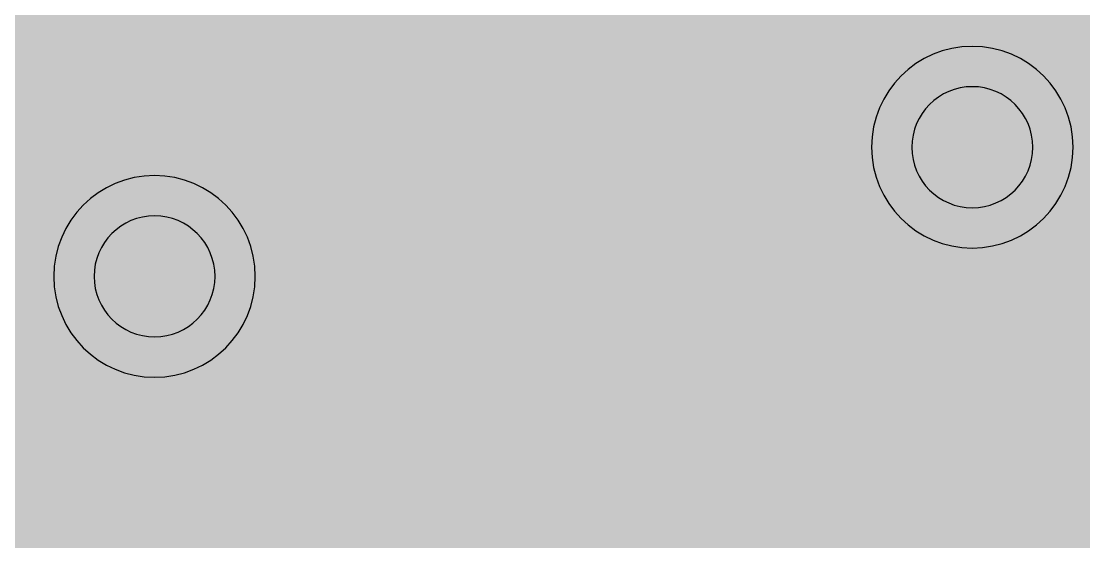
# Model space of a CAD drawing. Header units: millimetres. Extents: x -61 to 56, y -72 to 70.
# Drawn here: x 46.714 to 49.392, y -35.319 to -34.007 of the extents above; entities that cross this region are included whole.
import ezdxf

# ---------------------------------------------------------------- set-up
doc = ezdxf.new("R2010")
doc.units = ezdxf.units.MM
doc.header["$MEASUREMENT"] = 0
for name, color, linetype, true_color in [('02GND', 7, 'Continuous', 0x999966), ('03POWER', 7, 'Continuous', 0x008000), ('Bottom-Layer', 7, 'Continuous', 0x0000ff), ('Bottom-Silkscreen-Layer', 7, 'Continuous', 0x66cc33), ('Hole-Layer', 7, 'Continuous', 0x222222), ('Multi-Layer', 7, 'Continuous', 0xc0c0c0), ('Top-Layer', 7, 'Continuous', 0xff0000)]:
    doc.layers.add(name, color=color, linetype=linetype, true_color=true_color)

msp = doc.modelspace()

# ---------------------------------------------------------------- hatches: boundary and pattern name
at = {"layer": '02GND'}
msp.add_hatch(color=256, dxfattribs=at).paths.add_polyline_path([(-49.642, 52.1533), (49.642, 52.1533), (49.642, -62.142), (-49.642, -62.142)])
at = {"layer": '03POWER'}
for points in [[(48.499, -56.0416), (48.5811, -56.3479), (48.8055, -56.572), (49.112, -56.6537), (49.4182, -56.5711), (49.642, -56.3464), (49.642, -62.142), (44.1922, -62.142), (44.3927, -61.9566), (44.4927, -61.7025), (44.4722, -61.4302), (45.1891, -61.7036), (45.9498, -61.8043), (46.7131, -61.7268), (47.438, -61.4754), (48.0854, -61.0636), (48.6204, -60.5136), (49.0141, -59.855), (49.2453, -59.1234), (49.3016, -58.3582), (49.1799, -57.6006), (48.8867, -56.8916), (48.438, -56.2692), (47.8578, -55.7672), (47.1774, -55.4124), (46.4336, -55.2241), (45.6664, -55.2125), (44.9172, -55.378), (44.2264, -55.7119), (43.6312, -56.1961), (43.1637, -56.8045), (42.8491, -57.5043), (42.7044, -58.2579), (42.7374, -59.0244), (42.9463, -59.7627), (43.3198, -60.433), (43.8378, -60.999), (-43.3618, -60.999), (-43.6207, -61.0564), (-43.831, -61.218), (-43.9533, -61.4534), (-43.9644, -61.7184), (-43.8625, -61.9632), (-43.6666, -62.142), (-49.642, -62.142), (-49.642, -56.5819), (-49.4335, -56.7975), (-49.1476, -56.8882), (-48.8529, -56.8322), (-49.1622, -57.5412), (-49.2982, -58.3027), (-49.2534, -59.075), (-49.0303, -59.8157), (-48.6412, -60.4842), (-48.1072, -61.0439), (-47.4578, -61.4642), (-46.7284, -61.722), (-45.9591, -61.8032), (-45.1921, -61.7032), (-44.4692, -61.4277), (-43.8302, -60.9917), (-43.3101, -60.4191), (-42.9374, -59.7413), (-42.7325, -58.9953), (-42.7065, -58.2222), (-42.8611, -57.4642), (-43.1876, -56.763), (-43.6682, -56.1568), (-44.2766, -55.679), (-44.9793, -55.3557), (-45.738, -55.2047), (-46.511, -55.2341), (-47.256, -55.4425), (-47.9321, -55.8184), (-48.5023, -56.3411), (-48.4998, -56.3091), (-48.499, -56.2771), (-48.499, 51.315), (-19.4026, 51.315), (-19.6295, 51.1437), (-19.7546, 50.8885), (-19.7509, 50.6043), (-19.6192, 50.3524), (-19.388, 50.1871), (-19.6578, 49.9772), (-19.7729, 49.6553), (-19.6975, 49.3219), (-19.4552, 49.0809), (-19.6839, 48.8583), (-19.7695, 48.5508), (-19.6886, 48.242), (-19.4633, 48.0159), (-19.1548, 47.934), (-18.847, 48.0185), (-18.6236, 48.2465), (-18.5453, 48.5559), (-18.6335, 48.8627), (-18.8641, 49.0834), (-18.625, 49.3243), (-18.5509, 49.6555), (-18.6646, 49.9752), (-18.9312, 50.1853), (-18.6981, 50.3494), (-18.5646, 50.6015), (-18.5597, 50.8866), (-18.6846, 51.143), (-18.9121, 51.315), (48.4255, 51.315), (48.499, 51.2415)], [(46.438, -34.6501), (46.52, -34.9561), (46.744, -35.1802), (47.0501, -35.2622), (47.3562, -35.1802), (47.5802, -34.9561), (47.6622, -34.6501), (47.5802, -34.344), (47.3562, -34.1199), (47.0501, -34.0379), (46.744, -34.1199), (46.52, -34.344)]]:
    msp.add_hatch(color=256, dxfattribs=at).paths.add_polyline_path(points)
at = {"layer": 'Bottom-Layer'}
msp.add_hatch(color=256, dxfattribs=at).paths.add_polyline_path([(-49.642, -62.142), (-49.642, 52.1533), (49.642, 52.1533), (49.642, -62.142)])
at = {"layer": 'Top-Layer'}
msp.add_hatch(color=256, dxfattribs=at).paths.add_polyline_path([(-49.642, -62.142), (-49.642, 52.1533), (49.642, 52.1533), (49.642, -62.142)])

# ---------------------------------------------------------------- linework, layer by layer
at = {"layer": '03POWER'}
for points, const_width in [([(48.499, 51.2415), (48.499, -56.0416)], 0.0508), ([(49.1111, -34.3246), (49.1111, -32.5465)], 0.508), ([(49.1111, -36.1026), (49.1111, -34.3246)], 0.508)]:
    msp.add_lwpolyline(points, dxfattribs=dict(at, const_width=const_width))
at = {"layer": '03POWER', "const_width": 0.0508}
msp.add_lwpolyline([(46.438, -34.6501), (46.52, -34.9561), (46.744, -35.1802), (47.0501, -35.2622), (47.3562, -35.1802), (47.5802, -34.9561), (47.6622, -34.6501), (47.5802, -34.344), (47.3562, -34.1199), (47.0501, -34.0379), (46.744, -34.1199), (46.52, -34.344)], close=True, dxfattribs=at)
at = {"layer": 'Bottom-Layer', "const_width": 0.4}
msp.add_lwpolyline([(46.5661, -34.6501), (47.0501, -34.6501)], dxfattribs=at)
at = {"layer": 'Bottom-Silkscreen-Layer', "const_width": 0.1524}
for points in [[(46.7612, -33.083), (46.7612, -34.9172)], [(46.7612, -33.083), (46.7612, -34.9172)], [(46.7612, -34.9172), (45.4763, -34.9172)], [(46.7612, -34.9172), (45.4763, -34.9172)]]:
    msp.add_lwpolyline(points, dxfattribs=at)
at = {"layer": 'Hole-Layer'}
msp.add_lwpolyline([(48.9586, -34.3246, 1), (49.2636, -34.3246, 1)], format="xyb", close=True, dxfattribs=at)
msp.add_lwpolyline([(46.8977, -34.6501, 1), (47.2025, -34.6501), (47.2025, -34.6501, 1), (46.8977, -34.6501)], format="xyb", dxfattribs=at)
at = {"layer": 'Multi-Layer'}
for points in [[(48.8571, -34.3246, 1), (49.3651, -34.3246, 1)], [(46.7961, -34.6501, 1), (47.3041, -34.6501, 1)]]:
    msp.add_lwpolyline(points, format="xyb", close=True, dxfattribs=at)

doc.saveas('drawing.dxf')
